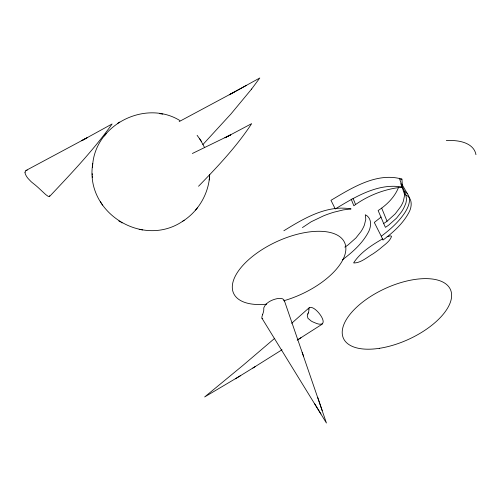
<?xml version="1.0" encoding="UTF-8"?>
<svg xmlns="http://www.w3.org/2000/svg" width="501" height="501" viewBox="0 0 501 501"><rect width="100%" height="100%" fill="white"/><g stroke="black" fill="none" stroke-linecap="round" stroke-linejoin="round"><path stroke-width="0.75" d="M308.904 309.461L308.923 308.748A11.009 3.845 53.8 0 1 309.036 308.209C313.526 302.936 330.917 325.581 319.156 324.141A50.952 17.798 53.8 0 1 316.588 323.471L312.768 321.88A27.705 9.682 53.8 0 1 311.083 320.947L307.965 318.31L307.263 315.793A17.955 6.275 53.8 0 1 307.407 315.167L308.391 312.649M308.904 309.562L308.866 310.47A34.369 12.005 53.8 0 1 308.384 312.637M179.89 120.553C145.973 99.555 96.718 123.828 92.773 163.558C84.4 212.418 142.804 248.803 183.009 221.047M182.402 221.442C198.477 211.447 209.042 193.248 209.712 174.323M405.904 194.977C412.893 198.221 412.016 207.389 408.634 212.994C402.61 224.047 392.916 232.539 383.014 240.054L381.267 236.24C390.292 229.458 398.94 221.805 405.134 212.267C408.428 206.951 411.822 199.266 407.357 193.636A35.314 16.796 -24.6 0 0 404.157 191.163A41.79 19.877 -24.6 0 1 404.695 194.789L403.368 201.17A57.302 27.254 -24.6 0 1 400.675 206.637L395.233 213.864L387.048 221.229A28.363 13.489 -24.6 0 1 383.666 223.515L385.413 227.322A28.363 13.489 -24.6 0 0 388.795 225.043L396.573 218.117L401.589 211.76A57.233 27.223 -24.6 0 0 405.015 205.247C408.428 198.697 404.883 191.964 402.034 186.015M25.05 172.263L25.739 170.659L27.292 170.108M92.359 167.347L92.51 165.969M92.622 164.904L92.773 163.558M209.211 179.953L209.362 178.606M209.474 177.542L209.625 176.164M284.23 301.057C284.13 297.744 279.264 298.414 277.003 298.671C271.849 299.811 266.044 302.429 263.889 307.601A11.009 5.235 -24.6 0 0 263.77 308.259L263.776 309.969A34.369 16.345 -24.6 0 1 263.225 312.693L262.731 314.233M262.693 314.346L262.017 316.457A17.955 8.542 -24.6 0 0 261.848 317.246L261.973 318.273L326.427 423.013L284.205 300.199M398.633 187.167C395.352 195.703 388.92 202.698 381.687 208.109L387.048 221.229M307.833 314.027L308.015 313.607M87.306 137.631L81.594 140.75L112.105 123.966C93.581 150.056 71.43 173.265 49.543 196.498L49.718 195.622M251.327 89.422L259.787 77.987L229.283 94.777L246.386 85.408M251.64 89.015L230.992 113.921L202.88 144.57M104.371 135.934L105.266 134.832M105.548 134.481L106.387 133.448M195.597 210.063L196.436 209.03M196.718 208.679L197.613 207.577M49.524 196.517L48.309 196.448L45.898 194.707A26.265 9.175 53.8 0 1 44.958 193.881L38.615 187.975A52.511 18.343 53.8 0 0 35.101 184.907L32.02 182.439A17.93 6.262 53.8 0 1 30.987 181.537L28.037 178.45A6.319 2.204 53.8 0 1 24.956 172.169M198.54 186.253C217.634 166.639 236.578 146.599 251.665 123.647L224.936 137.806L230.836 134.756L192.371 153.488M309.461 307.476L291.67 323.295M274.748 338.275L243.041 365.317L204.665 396.949L240.724 375.562M381.186 217.008L374.297 222.45L381.267 236.24M302.422 227.592L311.165 221.78L323.583 215.831A57.283 27.242 -24.6 0 1 333.829 212.23L343.354 209.894L351.088 208.942C326.921 204.602 303.662 218.555 283.842 230.767M342.402 259.85C352.309 252.335 361.998 243.843 368.028 232.79C371.404 227.185 372.281 218.016 365.292 214.772L365.805 219.244L364.402 225.043A57.233 27.223 -24.6 0 1 360.983 231.556L355.96 237.912L348.182 244.839A28.363 13.489 -24.6 0 1 344.801 247.118M399.335 178.224L402.51 187.136C378.38 182.608 355.027 196.993 335.263 208.961L330.967 200.319C351.633 188.082 376.858 171.906 401.927 179.12L402.51 187.136C385.062 188.764 367.953 195.403 353.844 205.779L351.17 199.104M117.785 123.246L118.486 122.789M183.498 220.722L184.199 220.265M118.975 122.463L119.582 122.069M322.462 324.003L297.199 340.129M297.707 339.803L300.951 337.737M282.025 349.761L252.83 368.078M255.447 366.45L235.389 378.819M86.391 138.132L25.939 170.515M234.073 92.159L179.176 121.586M382.814 238.733C372.018 244.983 360.551 252.26 353.681 262.781L353.825 262.994C361.077 262.912 367.152 257.132 373.232 253.7A79.327 37.732 -24.6 0 0 379.958 248.772C383.998 245.058 389.621 241.889 391.525 236.528L391.093 235.99L390.047 235.902L387.167 236.71M400.462 179.189L401.927 179.12M262.774 318.623L261.992 318.298M162.806 114.159L159.393 113.564M139.178 229.352L140.568 229.596M141.269 229.721L142.585 229.946M118.856 220.991L120.046 221.711M120.935 222.256L122.094 222.958M197.106 135.314L200.175 139.591M200.801 140.574L204.527 147.444M199.436 138.439L201.54 141.733M100.444 201.778L101.183 202.936M101.809 203.92L102.548 205.072M314.578 403.612L320.947 413.989M402.24 184.856L407.357 193.636M400.65 183.698L402.51 187.136M383.666 223.509L378.123 210.514A29.828 14.191 -24.6 0 0 381.687 208.109M353.055 198.333L355.56 204.471M402.209 187.537L404.708 194.783M302.203 352.278L303.568 356.249M317.728 397.481L322.193 410.563M92.228 173.665L92.316 175.018M92.391 176.145L92.478 177.523M266.689 304.151A61.028 29.027 -24.6 0 1 250.519 258.059A61.028 29.027 -24.6 0 1 342.853 239.685A61.028 29.027 -24.6 0 1 283.917 300.725M446.303 140.581A59.005 28.062 -24.6 0 1 475.95 154.677M379.238 348.339A58.799 27.968 -24.6 0 0 450.606 289.954A58.799 27.968 -24.6 0 0 360.927 303.456A58.799 27.968 -24.6 0 0 379.238 348.339"/></g></svg>
